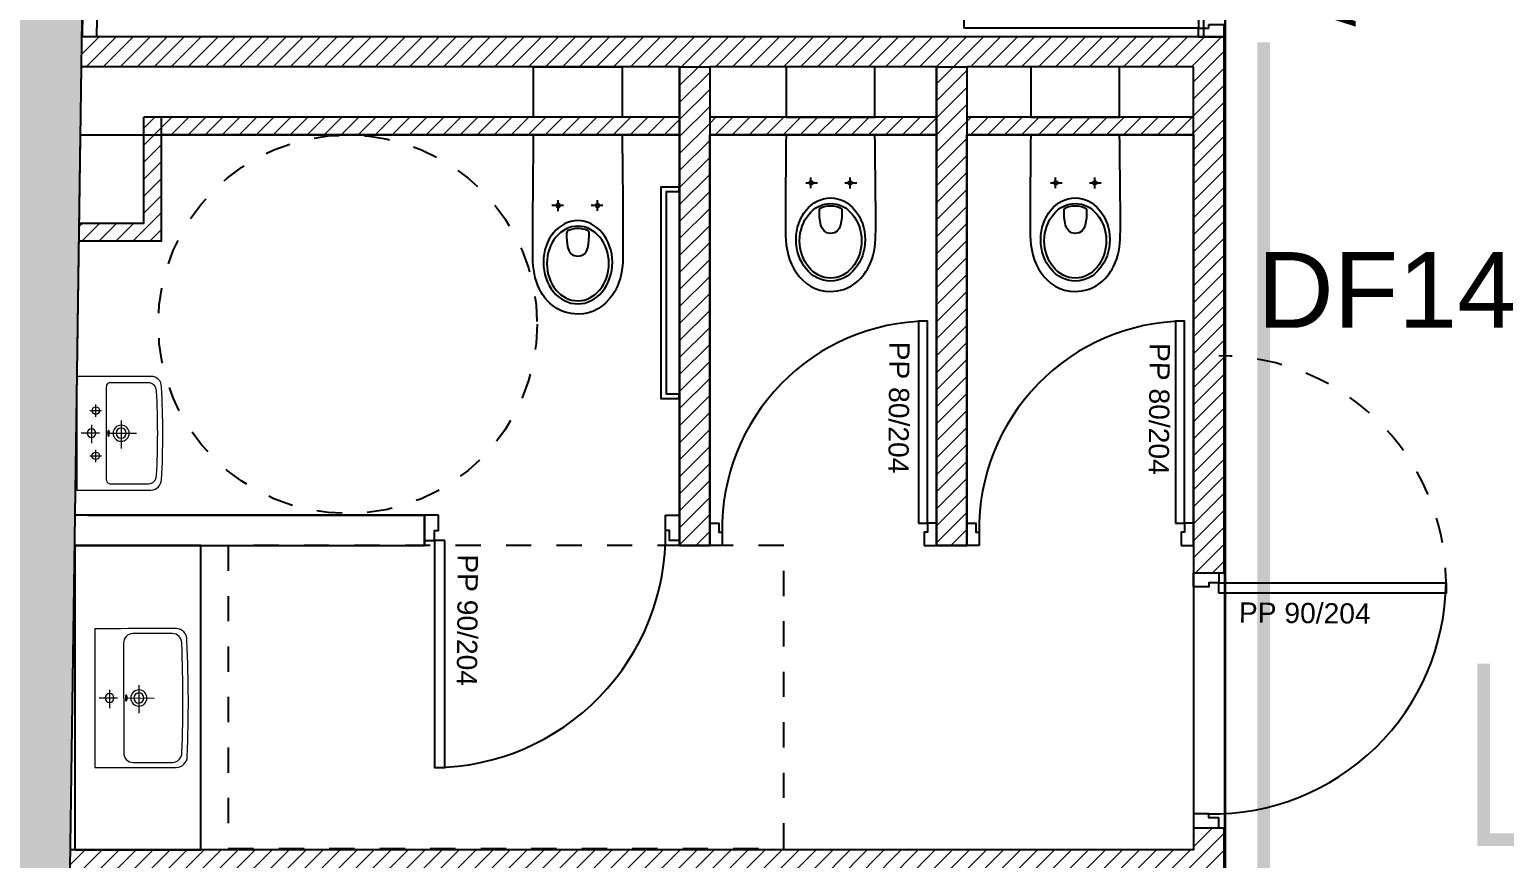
# Model space of a CAD drawing. Extents: x -27 to 25.3, y -8.5 to 57.5.
# Drawn here: x -15.88 to -10.04, y 3.84 to 7.12 of the extents above; entities that cross this region are included whole.
import ezdxf
from ezdxf import colors
from ezdxf.entities.mleader import LeaderData, LeaderLine
from ezdxf.math import Vec2, Vec3

# ---------------------------------------------------------------- set-up
doc = ezdxf.new("R2010")
doc.units = 0
doc.header["$LTSCALE"] = 0.002
for name, pattern in [('CACHE', [0.375, 0.25, -0.125]), ('CACHE2', [4.7625, 3.175, -1.5875]), ('CONTINU', [0]), ('DASHED', [0.75, 0.5, -0.25]), ('HIDDEN2', [0.1875, 0.125, -0.0625])]:
    doc.linetypes.add(name, pattern=pattern)
for name, color, linetype in [('01-STR_MACONNERIE_HACH', 252, 'Continuous'), ('02-CLOISON_HACH MACONNERIE', 6, 'Continuous'), ('A-Etiquettes', 7, 'Continuous'), ('A-legende', 7, 'Continuous')]:
    doc.layers.add(name, color=color, linetype=linetype)
doc.layers.add('A-Détails', color=7, linetype='Continuous', true_color=0x00a500)
doc.layers.add('A-MOQUETTE', color=7, linetype='Continuous', true_color=0xd6e1ff)
doc.layers.add('A-portes', color=7, linetype='Continuous', lineweight=25)
doc.styles.get("Standard").update_dxf_attribs({"font": 'ARIALN.TTF'})
doc.styles.add('Y_TXT_COT', font='arial.ttf', dxfattribs={"height": 0.2})

# ---------------------------------------------------------------- blocks, each defined once
blk = doc.blocks.new('WC hand 2')
at = {"linetype": 'Continuous'}
for points in [[(-101.846, 114.7909), (-101.8151, 114.8335), (-101.7716, 114.8642), (-101.7105, 114.8642)], [(-101.8887, 114.6432), (-101.8884, 114.6909), (-101.8771, 114.7482), (-101.846, 114.7909)], [(-101.5352, 114.2442), (-101.5352, 114.2442), (-101.8869, 114.2442), (-101.8869, 114.2442)]]:
    blk.add_open_spline(points, degree=3, dxfattribs=at)
for points, knots in [([(-101.7105, 114.8642), (-101.7105, 114.8642), (-101.638, 114.8642), (-101.587, 114.8211), (-101.5589, 114.7658)], [0.5714286, 0.5714286, 0.5714286, 0.5714286, 0.5714286, 0.7142857, 0.7142857, 0.7142857, 0.7142857]), ([(-101.7106, 114.8236), (-101.6352, 114.8236), (-101.574, 114.7498), (-101.574, 114.6588), (-101.574, 114.6588), (-101.574, 114.5678), (-101.6352, 114.494), (-101.7106, 114.494), (-101.7106, 114.494), (-101.7861, 114.494), (-101.8472, 114.5678), (-101.8472, 114.6588), (-101.8472, 114.6588), (-101.8472, 114.7498), (-101.7861, 114.8236), (-101.7106, 114.8236)], [0, 0, 0, 0, 0.25, 0.25, 0.25, 0.25, 0.5, 0.5, 0.5, 0.5, 0.75, 0.75, 0.75, 0.75, 1, 1, 1, 1]), ([(-101.7106, 114.8116), (-101.6428, 114.8116), (-101.5879, 114.7454), (-101.5879, 114.6638), (-101.5879, 114.6638), (-101.5879, 114.5822), (-101.6428, 114.516), (-101.7106, 114.516), (-101.7106, 114.516), (-101.7783, 114.516), (-101.8332, 114.5822), (-101.8332, 114.6638), (-101.8332, 114.6638), (-101.8332, 114.7454), (-101.7783, 114.8116), (-101.7106, 114.8116)], [0, 0, 0, 0, 0.25, 0.25, 0.25, 0.25, 0.5, 0.5, 0.5, 0.5, 0.75, 0.75, 0.75, 0.75, 1, 1, 1, 1]), ([(-101.5589, 114.7658), (-101.5589, 114.7658), (-101.5393, 114.727), (-101.5325, 114.6818), (-101.5322, 114.6428)], [0.7142857, 0.7142857, 0.7142857, 0.7142857, 0.7142857, 0.8571429, 0.8571429, 0.8571429, 0.8571429]), ([(-101.8869, 114.2442), (-101.8869, 114.2442), (-101.8892, 114.4305), (-101.8895, 114.5368), (-101.8887, 114.6432)], [0.1428571, 0.1428571, 0.1428571, 0.1428571, 0.1428572, 0.2857143, 0.2857143, 0.2857143, 0.2857143]), ([(-101.6659, 114.5436), (-101.6658, 114.5395), (-101.6685, 114.5347), (-101.6723, 114.5331), (-101.6723, 114.5331), (-101.6843, 114.5281), (-101.6974, 114.525), (-101.7105, 114.525), (-101.7105, 114.525), (-101.7236, 114.525), (-101.7368, 114.528), (-101.7489, 114.5331), (-101.7489, 114.5331), (-101.7527, 114.5347), (-101.7554, 114.5396), (-101.7552, 114.5437), (-101.7552, 114.5437), (-101.7536, 114.5759), (-101.7566, 114.6346), (-101.7106, 114.6345), (-101.7106, 114.6345), (-101.6645, 114.6345), (-101.6665, 114.5782), (-101.6659, 114.5436)], [0, 0, 0, 0, 0.166667, 0.166667, 0.166667, 0.166667, 0.333333, 0.333333, 0.333333, 0.333333, 0.5, 0.5, 0.5, 0.5, 0.666667, 0.666667, 0.666667, 0.666667, 0.833333, 0.833333, 0.833333, 0.833333, 1, 1, 1, 1]), ([(-101.5322, 114.6428), (-101.5322, 114.6428), (-101.5314, 114.5366), (-101.5326, 114.4304), (-101.5352, 114.2442)], [0.8571429, 0.8571429, 0.8571429, 0.8571429, 0.8571429, 1, 1, 1, 1]), ([(-101.7881, 114.4416), (-101.784, 114.4416), (-101.7806, 114.4382), (-101.7806, 114.4341), (-101.7806, 114.4341), (-101.7806, 114.43), (-101.784, 114.4267), (-101.7881, 114.4267), (-101.7881, 114.4267), (-101.7922, 114.4267), (-101.7955, 114.43), (-101.7955, 114.4341), (-101.7955, 114.4341), (-101.7955, 114.4382), (-101.7922, 114.4416), (-101.7881, 114.4416)], [0, 0, 0, 0, 0.25, 0.25, 0.25, 0.25, 0.5, 0.5, 0.5, 0.5, 0.75, 0.75, 0.75, 0.75, 1, 1, 1, 1]), ([(-101.633, 114.4416), (-101.6289, 114.4416), (-101.6256, 114.4382), (-101.6256, 114.4341), (-101.6256, 114.4341), (-101.6256, 114.43), (-101.6289, 114.4267), (-101.633, 114.4267), (-101.633, 114.4267), (-101.6371, 114.4267), (-101.6405, 114.43), (-101.6405, 114.4341), (-101.6405, 114.4341), (-101.6405, 114.4382), (-101.6371, 114.4416), (-101.633, 114.4416)], [0, 0, 0, 0, 0.25, 0.25, 0.25, 0.25, 0.5, 0.5, 0.5, 0.5, 0.75, 0.75, 0.75, 0.75, 1, 1, 1, 1])]:
    blk.add_open_spline(points, degree=3, knots=knots, dxfattribs=at)
at = {"linetype": 'DASHED'}
for points in [[(-101.7884, 114.4557), (-101.7884, 114.4557), (-101.7884, 114.4125), (-101.7884, 114.4125)], [(-101.6332, 114.4561), (-101.6332, 114.4561), (-101.6332, 114.4128), (-101.6332, 114.4128)], [(-101.809, 114.4339), (-101.809, 114.4339), (-101.7627, 114.4339), (-101.7627, 114.4339)], [(-101.6537, 114.4343), (-101.6537, 114.4343), (-101.6074, 114.4343), (-101.6074, 114.4343)]]:
    blk.add_open_spline(points, degree=3, dxfattribs=at)
blk = doc.blocks.new('WC HF')
blk.add_lwpolyline([(-0.1752, 0.035), (-0.1752, 0.235), (0.1752, 0.235), (0.1752, 0.035), (-0.1752, 0.035)])
at = {"rotation": 180.0036056120651}
blk.add_blockref('WC hand 2', (-101.7183, 114.2028), dxfattribs=at)
blk = doc.blocks.new('wc PMR')
for points in [[(-0.4001, 0.2411), (-0.4001, 0.2611), (-0.3501, 0.2611), (-0.3501, 1.0611), (-0.4001, 1.0611), (-0.4001, 1.0811), (-0.3301, 1.0811), (-0.3301, 0.2411), (-0.4001, 0.2411)], [(0.1752, -0.035), (0.1752, -0.235), (-0.1753, -0.235), (-0.1753, -0.035), (0.1752, -0.035)]]:
    blk.add_lwpolyline(points)
for points, knots in [([(-0.0002, 0.7044), (0.0752, 0.7044), (0.1364, 0.6306), (0.1364, 0.5396), (0.1364, 0.5396), (0.1364, 0.4486), (0.0753, 0.3748), (-0.0002, 0.3748), (-0.0002, 0.3748), (-0.0756, 0.3748), (-0.1368, 0.4486), (-0.1368, 0.5396), (-0.1368, 0.5396), (-0.1368, 0.6306), (-0.0756, 0.7044), (-0.0002, 0.7044)], [0, 0, 0, 0, 0.25, 0.25, 0.25, 0.25, 0.5, 0.5, 0.5, 0.5, 0.75, 0.75, 0.75, 0.75, 1, 1, 1, 1]), ([(-0.0001, 0.745), (-0.0001, 0.745), (0.0724, 0.7449), (0.1234, 0.7019), (0.1515, 0.6466)], [0.5714286, 0.5714286, 0.5714286, 0.5714286, 0.5714286, 0.7142857, 0.7142857, 0.7142857, 0.7142857]), ([(-0.0001, 0.6924), (0.0676, 0.6924), (0.1225, 0.6262), (0.1225, 0.5446), (0.1225, 0.5446), (0.1225, 0.463), (0.0676, 0.3968), (-0.0001, 0.3968), (-0.0001, 0.3968), (-0.0678, 0.3968), (-0.1227, 0.463), (-0.1228, 0.5446), (-0.1228, 0.5446), (-0.1228, 0.6262), (-0.0678, 0.6924), (-0.0001, 0.6924)], [0, 0, 0, 0, 0.25, 0.25, 0.25, 0.25, 0.5, 0.5, 0.5, 0.5, 0.75, 0.75, 0.75, 0.75, 1, 1, 1, 1]), ([(0.1515, 0.6466), (0.1515, 0.6466), (0.1711, 0.6078), (0.178, 0.5626), (0.1783, 0.5236)], [0.7142857, 0.7142857, 0.7142857, 0.7142857, 0.7142857, 0.8571429, 0.8571429, 0.8571429, 0.8571429]), ([(-0.1754, 0.035), (-0.1754, 0.035), (-0.1787, 0.3113), (-0.1791, 0.4176), (-0.1783, 0.5239)], [0.1428571, 0.1428571, 0.1428571, 0.1428571, 0.1428572, 0.2857143, 0.2857143, 0.2857143, 0.2857143]), ([(0.0445, 0.4244), (0.0446, 0.4203), (0.0419, 0.4154), (0.0382, 0.4139), (0.0382, 0.4139), (0.0262, 0.4089), (0.013, 0.4058), (0, 0.4058), (0, 0.4058), (-0.0131, 0.4058), (-0.0264, 0.4088), (-0.0385, 0.4139), (-0.0385, 0.4139), (-0.0423, 0.4155), (-0.045, 0.4204), (-0.0447, 0.4245), (-0.0447, 0.4245), (-0.0432, 0.4567), (-0.0461, 0.5154), (-0.0001, 0.5153), (-0.0001, 0.5153), (0.0459, 0.5153), (0.0439, 0.459), (0.0445, 0.4244)], [0, 0, 0, 0, 0.166667, 0.166667, 0.166667, 0.166667, 0.333333, 0.333333, 0.333333, 0.333333, 0.5, 0.5, 0.5, 0.5, 0.666667, 0.666667, 0.666667, 0.666667, 0.833333, 0.833333, 0.833333, 0.833333, 1, 1, 1, 1]), ([(0.1783, 0.5236), (0.1783, 0.5236), (0.179, 0.4174), (0.1779, 0.3112), (0.1752, 0.035)], [0.8571429, 0.8571429, 0.8571429, 0.8571429, 0.8571429, 1, 1, 1, 1]), ([(-0.0776, 0.3223), (-0.0735, 0.3223), (-0.0702, 0.319), (-0.0702, 0.3149), (-0.0702, 0.3149), (-0.0702, 0.3108), (-0.0735, 0.3074), (-0.0776, 0.3074), (-0.0776, 0.3074), (-0.0817, 0.3074), (-0.0851, 0.3108), (-0.0851, 0.3149), (-0.0851, 0.3149), (-0.0851, 0.319), (-0.0817, 0.3223), (-0.0776, 0.3223)], [0, 0, 0, 0, 0.25, 0.25, 0.25, 0.25, 0.5, 0.5, 0.5, 0.5, 0.75, 0.75, 0.75, 0.75, 1, 1, 1, 1]), ([(0.0775, 0.3223), (0.0816, 0.3223), (0.0849, 0.319), (0.0849, 0.3149), (0.0849, 0.3149), (0.0849, 0.3108), (0.0816, 0.3074), (0.0775, 0.3074), (0.0775, 0.3074), (0.0733, 0.3074), (0.07, 0.3108), (0.07, 0.3149), (0.07, 0.3149), (0.07, 0.319), (0.0733, 0.3223), (0.0775, 0.3223)], [0, 0, 0, 0, 0.25, 0.25, 0.25, 0.25, 0.5, 0.5, 0.5, 0.5, 0.75, 0.75, 0.75, 0.75, 1, 1, 1, 1])]:
    blk.add_open_spline(points, degree=3, knots=knots)
for points in [[(-0.1356, 0.6717), (-0.1047, 0.7143), (-0.0611, 0.745), (-0.0001, 0.745)], [(-0.1783, 0.5239), (-0.1779, 0.5716), (-0.1666, 0.629), (-0.1356, 0.6717)], [(-0.0985, 0.3147), (-0.0985, 0.3147), (-0.0522, 0.3147), (-0.0522, 0.3147)], [(-0.078, 0.3365), (-0.078, 0.3365), (-0.078, 0.2933), (-0.078, 0.2933)], [(0.0568, 0.3151), (0.0568, 0.3151), (0.1031, 0.3151), (0.1031, 0.3151)], [(0.0773, 0.3369), (0.0773, 0.3369), (0.0773, 0.2936), (0.0773, 0.2936)], [(0.1752, 0.035), (0.1752, 0.035), (-0.1754, 0.035), (-0.1754, 0.035)]]:
    blk.add_open_spline(points, degree=3)
blk = doc.blocks.new('Xref-R4-2018-11')
at = {"layer": '01-STR_MACONNERIE_HACH'}
h = blk.add_hatch(color=256, dxfattribs=at)
h.dxf.hatch_style = 1
h.paths.add_polyline_path([(-9.9114, 6.9761), (-10.8895, 6.9824), (-10.8916, 6.6467), (-10.9416, 6.647), (-10.942, 6.587), (-10.8892, 6.5867), (-10.8829, 6.3692), (-9.9275, 6.3631), (-9.9171, 6.5805), (-9.8639, 6.5801), (-9.8636, 6.6401), (-9.9136, 6.6404)])
h.paths.add_polyline_path([(-6.9693, 6.9573), (-8.5936, 6.9677), (-8.5958, 6.632), (-8.6458, 6.6323), (-8.6462, 6.5723), (-8.5933, 6.572), (-8.587, 6.3545), (-6.9854, 6.3442), (-6.975, 6.5616), (-6.9218, 6.5613), (-6.9214, 6.6213), (-6.9714, 6.6216)])
h.paths.add_polyline_path([(-3.9502, 6.6023), (-4.0002, 6.6026), (-3.9981, 6.9383), (-5.6515, 6.9489), (-5.6537, 6.6132), (-5.7037, 6.6135), (-5.704, 6.5535), (-5.6512, 6.5532), (-5.6449, 6.3357), (-4.0142, 6.3252), (-4.0038, 6.5426), (-3.9506, 6.5423)])
h.paths.add_polyline_path([(-1.6908, 6.9235), (-2.6803, 6.9299), (-2.6825, 6.5942), (-2.7325, 6.5945), (-2.7328, 6.5345), (-2.68, 6.5342), (-2.6737, 6.3167), (-1.7069, 6.3105), (-1.6965, 6.5279), (-1.6433, 6.5275), (-1.6429, 6.5875), (-1.6929, 6.5879)])
h.paths.add_polyline_path([(1.2378, 6.563), (1.2878, 6.5627), (1.2882, 6.6227), (1.2382, 6.623), (1.24, 6.9048), (-0.373, 6.9151), (-0.3752, 6.5794), (-0.4252, 6.5798), (-0.4256, 6.5198), (-0.3727, 6.5194), (-0.3664, 6.3019), (1.2353, 6.2917)])
h.paths.add_polyline_path([(6.4882, 4.6295), (6.3522, 4.805), (6.4271, 4.863), (6.3903, 4.9105), (6.3508, 4.8798), (6.2117, 5.0594), (5.3291, 4.3754), (5.2181, 4.3882), (5.0613, 3.8049), (5.013, 3.8178), (4.9819, 3.702), (5.2116, 3.6402)])
h.paths.add_polyline_path([(9.1783, 7.5308), (8.6276, 7.1267), (8.7221, 7.0047), (7.6175, 6.1487), (7.7566, 5.9692), (7.7171, 5.9386), (7.7539, 5.8912), (7.7997, 5.9267), (7.9357, 5.7512), (8.9087, 6.5052), (16.9272, -4.1987), (16.2127, -4.7353), (16.3623, -4.9345), (16.3068, -4.9762), (16.3428, -5.0242), (16.3828, -4.9941), (16.5181, -5.1738), (16.7837, -4.9743), (17.9272, -4.119)])
h.paths.add_polyline_path([(15.5697, -5.886), (15.4344, -5.7064), (15.4744, -5.6764), (15.4383, -5.6284), (15.3828, -5.6701), (15.2332, -5.4709), (14.099, -6.3227), (14.2486, -6.5219), (14.1931, -6.5636), (14.2291, -6.6116), (14.2691, -6.5815), (14.4044, -6.7612)])
h.paths.add_polyline_path([(13.3207, -7.2938), (13.3606, -7.2638), (13.3246, -7.2158), (13.2691, -7.2575), (13.1195, -7.0583), (12.0408, -7.8684), (12.1904, -8.0676), (12.1348, -8.1093), (12.1708, -8.1573), (12.2236, -8.1177), (12.3589, -8.2973), (13.456, -7.4734)])
h.paths.add_polyline_path([(11.3849, -9.0288), (11.2496, -8.8491), (11.3024, -8.8095), (11.2664, -8.7615), (11.2108, -8.8033), (11.0612, -8.6041), (10.0697, -9.3487), (10.2192, -9.5479), (10.1637, -9.5896), (10.1997, -9.6376), (10.2397, -9.6076), (10.375, -9.7872)])
h.paths.add_polyline_path([(9.4266, -10.4994), (9.2913, -10.3198), (9.3313, -10.2898), (9.2952, -10.2418), (9.2397, -10.2835), (9.0901, -10.0844), (8.1224, -10.8111), (8.272, -11.0103), (8.2165, -11.052), (8.2525, -11.1), (8.2925, -11.0699), (8.4278, -11.2496)])
h.paths.add_polyline_path([(7.4794, -11.9618), (7.3441, -11.7822), (7.384, -11.7522), (7.348, -11.7042), (7.2924, -11.7459), (7.1429, -11.5467), (6.2757, -12.198), (6.4253, -12.3971), (6.3697, -12.4389), (6.4058, -12.4869), (6.431, -12.4679), (6.5663, -12.6475)])
h.paths.add_polyline_path([(5.6473, -13.3377), (5.512, -13.158), (5.5373, -13.1391), (5.5013, -13.0911), (5.4457, -13.1328), (5.2961, -12.9336), (5.1388, -13.0518), (4.5002, -13.0436), (4.4822, -13.2953), (4.4399, -13.2947), (4.4392, -13.3547), (4.4892, -13.3554), (4.486, -13.6022), (5.2816, -13.6123)])
h.paths.add_polyline_path([(3.3185, -13.3404), (3.3685, -13.3411), (3.3693, -13.2811), (3.327, -13.2805), (3.3154, -13.0285), (2.431, -13.0172), (2.413, -13.2689), (2.3538, -13.2681), (2.3531, -13.3281), (2.4031, -13.3287), (2.3999, -13.5755), (3.3154, -13.5872)])
h.paths.add_polyline_path([(1.2462, -13.0021), (-0.6604, -12.9778), (-0.6628, -13.1677), (-0.7338, -13.1668), (-0.7346, -13.2268), (-0.6846, -13.2274), (-0.6885, -13.5361), (1.263, -13.561), (1.2661, -13.3142), (1.3161, -13.3149), (1.3169, -13.2549), (1.2577, -13.2541)])
h.paths.add_polyline_path([(-2.0196, -12.9604), (-2.9864, -12.9481), (-2.9888, -13.138), (-3.0598, -13.1371), (-3.0606, -13.1971), (-3.0106, -13.1977), (-3.0145, -13.5065), (-2.0055, -13.5193), (-2.0016, -13.2106), (-1.9516, -13.2112), (-1.9508, -13.1513), (-2.022, -13.1503)])
h.paths.add_polyline_path([(-4.2768, -13.1216), (-4.3479, -13.1207), (-4.3455, -12.9308), (-5.9629, -12.9101), (-5.9649, -13.0652), (-6.0355, -13.0643), (-6.0363, -13.1237), (-5.987, -13.1243), (-5.9914, -13.4685), (-4.3315, -13.4897), (-4.3275, -13.1809), (-4.2776, -13.1816)])
h.paths.add_polyline_path([(-7.304, -13.1089), (-7.254, -13.1095), (-7.2532, -13.0495), (-7.324, -13.0479), (-7.3221, -12.8928), (-8.9403, -12.8721), (-8.9422, -13.0242), (-9.0125, -13.0233), (-9.0133, -13.0833), (-8.9633, -13.0839), (-8.9677, -13.4305), (-7.3084, -13.4517)])
h.paths.add_polyline_path([(-10.2802, -13.0671), (-10.2302, -13.0678), (-10.2295, -13.0078), (-10.3014, -13.0069), (-10.2994, -12.8548), (-11.2457, -12.8427), (-11.248, -13.0247), (-11.3191, -13.0238), (-11.3198, -13.0838), (-11.2698, -13.0845), (-11.2739, -13.4011), (-10.2847, -13.4137)])
h.paths.add_polyline_path([(4.0393, 4.878), (3.4682, 4.4755), (3.7869, 4.0232), (4.1422, 3.9277), (4.172, 4.0385), (4.1251, 4.0566), (4.2613, 4.563)])
edge = h.paths.add_edge_path()
edge.add_line((2.5983, 5.7098), (3.1695, 6.1123))
edge.add_line((3.1695, 6.1123), (3.0138, 6.3333))
edge.add_arc((1.8239, 5.3888), 1.5192, 38.44181, 84.17293)
edge.add_line((1.9782, 6.9001), (1.9433, 6.9003))
edge.add_line((1.9433, 6.9003), (1.9415, 6.6185))
edge.add_line((1.9415, 6.6185), (1.8915, 6.6188))
edge.add_line((1.8915, 6.6188), (1.8911, 6.5588))
edge.add_line((1.8911, 6.5588), (1.9411, 6.5585))
edge.add_line((1.9411, 6.5585), (1.9386, 6.2872))
edge.add_line((1.9386, 6.2872), (2.1926, 6.2855))
edge.add_line((2.1926, 6.2855), (2.5983, 5.7098))
h.paths.add_polyline_path([(-13.0169, -4.4062), (-13.5351, -4.4062), (-13.5351, -3.4062), (-13.0026, -3.4062), (-12.8623, 6.3818), (-12.2234, 6.3777), (-12.213, 6.5952), (-12.1598, 6.5948), (-12.1594, 6.6548), (-12.2094, 6.6551), (-12.2073, 6.9908), (-12.9153, 6.9953), (-12.913, 7.3501), (-13.403, 7.3532), (-13.4075, 7.1112), (-13.7899, -13.369), (-12.5908, -13.3843), (-12.5868, -13.0677), (-12.5368, -13.0683), (-12.536, -13.0083), (-12.6072, -13.0074), (-12.6049, -12.8254), (-13.1375, -12.8186)])
h.paths.add_polyline_path([(-13.5351, -4.4062), (-13.5351, -3.4062)], flags=16)
at = {"layer": '02-CLOISON_HACH MACONNERIE', "lineweight": 13, "transparency": 33554687}
h = blk.add_hatch(dxfattribs=at)
h.set_pattern_fill('ANSI31', color=256, scale=0.015)
h.paths.add_polyline_path([(-11.2256, 0.2228), (-12.9506, 0.2228), (-12.9523, 0.1028), (-11.2272, 0.1028)])
h.paths.add_polyline_path([(-8.4282, 0.2228), (-8.5486, 0.2228), (-11.2256, 0.2228), (-11.2272, 0.1028), (-11.162, 0.1028), (-11.162, 0.1028), (-10.8115, 0.1028), (-10.5842, 0.1028), (-10.4642, 0.1028), (-9.5664, 0.1028), (-9.4464, 0.1028), (-9.1926, 0.1028), (-9.1926, 0.1028), (-8.8421, 0.1028), (-8.5486, 0.1028), (-8.5484, -1.794), (-8.5484, -1.9021), (-8.4282, -1.9021)])
h = blk.add_hatch(dxfattribs=at)
h.set_pattern_fill('ANSI31', color=256, scale=0.015)
h.paths.add_polyline_path([(-10.4642, 0.1028), (-10.5842, 0.1028), (-10.5842, -1.794), (-10.4642, -1.794)])
h = blk.add_hatch(dxfattribs=at)
h.set_pattern_fill('ANSI31', color=256, scale=0.015)
h.paths.add_polyline_path([(-9.4464, 0.1028), (-9.5664, 0.1028), (-9.5664, -1.794), (-9.4464, -1.794)])
h = blk.add_hatch(dxfattribs=at)
h.set_pattern_fill('ANSI31', color=256, scale=0.015)
h.paths.add_polyline_path([(-12.6361, -0.1672), (-12.7061, -0.1672), (-12.7061, -0.5172), (-12.9611, -0.5172), (-12.9622, -0.5872), (-12.6361, -0.5872)])
h.paths.add_polyline_path([(-12.6361, -0.0972), (-12.7061, -0.0972), (-12.7061, -0.1672), (-12.6361, -0.1672)])
h = blk.add_hatch(dxfattribs=at)
h.set_pattern_fill('ANSI31', color=256, scale=0.015)
h.paths.add_polyline_path([(-10.5842, -0.0972), (-10.8115, -0.0972), (-10.8115, -0.0972), (-11.162, -0.0972), (-12.6361, -0.0972), (-12.6361, -0.1672), (-10.5842, -0.1672)])
h = blk.add_hatch(dxfattribs=at)
h.set_pattern_fill('ANSI31', color=256, scale=0.015)
h.paths.add_polyline_path([(-8.5486, -0.0972), (-9.4464, -0.0972), (-9.4464, -0.1672), (-8.5486, -0.1671)])
h.paths.add_polyline_path([(-9.5664, -0.0972), (-10.4642, -0.0972), (-10.4642, -0.1672), (-9.5664, -0.1672)])
h = blk.add_hatch(dxfattribs=at)
h.set_pattern_fill('ANSI31', color=256, scale=0.015)
h.paths.add_polyline_path([(-8.4282, -2.9121), (-8.5484, -2.9121), (-8.5484, -3.0001), (-11.2668, -3.0001), (-11.2683, -3.1201), (-8.5484, -3.1201), (-8.5484, -3.2472), (-8.4282, -3.2472)])
h.paths.add_polyline_path([(-11.2668, -3.0001), (-12.4795, -3.0001), (-12.9795, -3.0001), (-12.9968, -3.0001), (-12.9985, -3.1201), (-12.4985, -3.1201), (-11.2683, -3.1201)])
blk.add_line((-13.1375, -12.8186), (-12.8623, 6.3818))
at = {"linetype": 'Continuous'}
for p, q in [((-12.9506, 0.2228), (-8.4281, 0.2228)), ((-8.5486, 0.2228), (-8.4286, 0.2228)), ((-8.5082, 0.2228), (-8.4281, 0.2228)), ((-8.4281, 0.2228), (-8.4281, -1.794)), ((-8.4281, 0.2228), (-8.4281, -1.1359)), ((-8.4281, 0.2228), (-8.4281, 0.1028)), ((-10.5842, 0.1028), (-12.9523, 0.1028)), ((-9.5664, 0.1028), (-10.4642, 0.1028)), ((-8.5486, 0.1028), (-9.4464, 0.1028)), ((-8.5484, -1.794), (-8.5486, 0.1028)), ((-10.5842, -0.0972), (-12.7061, -0.0972)), ((-9.5664, -0.0972), (-10.4642, -0.0972)), ((-8.5486, -0.0972), (-9.4464, -0.0972)), ((-10.5842, -0.1672), (-12.6361, -0.1672)), ((-9.5664, -0.1672), (-10.4642, -0.1672)), ((-8.5477, -0.1672), (-9.4464, -0.1672))]:
    blk.add_line(p, q, dxfattribs=at)
for points in [[(-10.5842, 0.1028), (-10.5842, -1.794)], [(-10.4642, 0.1028), (-10.4642, -1.794)], [(-9.5664, 0.1028), (-9.5664, -1.794)], [(-9.4464, 0.1028), (-9.4464, -1.794)], [(-12.9622, -0.5872), (-12.9622, -0.5872), (-12.6361, -0.5872), (-12.6361, -0.0972)], [(-12.9611, -0.5172), (-12.7061, -0.5172), (-12.7061, -0.0972)], [(-12.9293, -1.674), (-11.5942, -1.674)], [(-11.5942, -1.674), (-11.5942, -1.794)], [(-12.9795, -1.794), (-11.5942, -1.794)], [(-12.4795, -1.794), (-12.9795, -1.794), (-12.9795, -3.0001), (-12.4795, -3.0001), (-12.4795, -1.794)], [(-10.5842, -1.794), (-10.4642, -1.794)], [(-9.5664, -1.794), (-9.4464, -1.794)], [(-8.5484, -1.794), (-8.5484, -1.9021)], [(-8.4281, -1.794), (-8.4281, -1.9021)], [(-8.5484, -1.9021), (-8.4281, -1.9021)], [(-8.5484, -2.9121), (-8.5484, -3.0001)], [(-8.5484, -2.9121), (-8.4281, -2.9121)], [(-8.4282, -2.9121), (-8.4282, -3.2472)], [(-8.5484, -3.0001), (-12.9968, -3.0001)]]:
    blk.add_lwpolyline(points, dxfattribs=at)
for points in [[(-10.5842, 0.1028), (-10.4642, 0.1028), (-10.4642, -1.794), (-10.5842, -1.794)], [(-9.5664, 0.1028), (-9.4464, 0.1028), (-9.4464, -1.794), (-9.5664, -1.794)], [(-12.9561, -0.1672), (-10.5842, -0.1672), (-10.5842, -1.794), (-10.4642, -1.794), (-10.4642, -0.1672), (-9.5664, -0.1672), (-9.5664, -1.794), (-9.4464, -1.794), (-9.4464, -0.1672), (-8.5486, -0.1671), (-8.5486, -3.0001), (-12.4795, -3.0001), (-12.4795, -1.794), (-11.5942, -1.794), (-11.5942, -1.674), (-12.9778, -1.6742), (-12.9778, -1.6742), (-12.9561, -0.1672)]]:
    blk.add_lwpolyline(points, close=True, dxfattribs=at)
at = {"linetype": 'CONTINU'}
for points in [[(-9.6375, -1.7051), (-9.602, -1.7051), (-9.602, -0.9051), (-9.6375, -0.9051)], [(-8.6198, -1.7051), (-8.5842, -1.7051), (-8.5842, -0.9051), (-8.6198, -0.9051)], [(-11.5392, -1.674), (-11.5942, -1.674), (-11.5942, -1.774), (-11.5542, -1.774), (-11.5542, -1.734), (-11.5392, -1.734), (-11.5392, -1.674)], [(-10.6392, -1.674), (-10.5842, -1.674), (-10.5842, -1.774), (-10.6242, -1.774), (-10.6242, -1.734), (-10.6392, -1.734), (-10.6392, -1.674)], [(-10.4153, -1.794), (-10.4642, -1.794), (-10.4642, -1.7051), (-10.4286, -1.7051), (-10.4286, -1.7407), (-10.4153, -1.7407), (-10.4153, -1.794)], [(-9.6153, -1.794), (-9.5664, -1.794), (-9.5664, -1.7051), (-9.602, -1.7051), (-9.602, -1.7407), (-9.6153, -1.7407), (-9.6153, -1.794)], [(-9.3975, -1.794), (-9.4464, -1.794), (-9.4464, -1.7051), (-9.4109, -1.7051), (-9.4109, -1.7407), (-9.3975, -1.7407), (-9.3975, -1.794)], [(-8.5975, -1.794), (-8.5486, -1.794), (-8.5486, -1.7051), (-8.5842, -1.7051), (-8.5842, -1.7407), (-8.5975, -1.7407), (-8.5975, -1.794)], [(-11.5142, -1.774), (-11.5542, -1.774), (-11.5542, -2.674), (-11.5142, -2.674)], [(-8.5484, -1.9571), (-8.5484, -1.9021), (-8.4484, -1.9021), (-8.4484, -1.9421), (-8.4884, -1.9421), (-8.4884, -1.9571), (-8.5484, -1.9571)], [(-8.4484, -1.9821), (-8.4484, -1.9421), (-7.5484, -1.9421), (-7.5484, -1.9821)], [(-8.5484, -2.8571), (-8.5484, -2.9121), (-8.4484, -2.9121), (-8.4484, -2.8721), (-8.4884, -2.8721), (-8.4884, -2.8571), (-8.5484, -2.8571)]]:
    blk.add_lwpolyline(points, close=True, dxfattribs=at)
at = {"color": 6, "linetype": 'HIDDEN2'}
blk.add_lwpolyline([(-12.3714, -2.994), (-10.1714, -2.994), (-10.1714, -1.794), (-12.3714, -1.794), (-12.3714, -2.994)], dxfattribs=at)
blk.add_circle((-11.8984, -0.9175), 0.75, dxfattribs=at)
at = {"linetype": 'CONTINU'}
for centre, radius, start, end in [((-9.5924, -1.728), 0.823, 90.66487, 180.8794), ((-8.5746, -1.728), 0.823, 90.66487, 180.8794), ((-11.5649, -1.7482), 0.9259, 270.66487, 0.8794), ((-8.4742, -1.9314), 0.9259, 269.1206, 359.33513)]:
    blk.add_arc(centre, radius, start, end, dxfattribs=at)
at = {"linetype": 'HIDDEN2', "ltscale": 1.2}
blk.add_arc((-8.4484, -1.9421), 0.9, 357.45268, 90, dxfattribs=at)
at = {"lineweight": 18}
for centre, major_axis in [((-12.8959, -1.2592), (-0.015, 0)), ((-12.8961, -1.4387), (0, -0.015))]:
    blk.add_ellipse(centre, major_axis=major_axis, ratio=1, dxfattribs=at)
for points, knots in [([(-12.9709, -1.5742), (-12.9709, -1.5742), (-12.9709, -1.124), (-12.9709, -1.124), (-12.9709, -1.124), (-12.9709, -1.124), (-12.6778, -1.124), (-12.6778, -1.124), (-12.6778, -1.124), (-12.6547, -1.124), (-12.6358, -1.1419), (-12.6358, -1.1655), (-12.6358, -1.1655), (-12.6293, -1.2879), (-12.6291, -1.4102), (-12.6353, -1.5326), (-12.6353, -1.5326), (-12.6365, -1.5557), (-12.6544, -1.5742), (-12.6779, -1.5742), (-12.6779, -1.5742), (-12.6779, -1.5742), (-12.9709, -1.5742), (-12.9709, -1.5742)], [0, 0, 0, 0, 0.142857, 0.142857, 0.142857, 0.142867, 0.285714, 0.285714, 0.285714, 0.285724, 0.428571, 0.428571, 0.428571, 0.428581, 0.571429, 0.571429, 0.571429, 0.571439, 0.714286, 0.714286, 0.714286, 0.714296, 1, 1, 1, 1]), ([(-12.855, -1.5315), (-12.855, -1.5315), (-12.855, -1.1713), (-12.855, -1.1713), (-12.855, -1.1713), (-12.855, -1.1508), (-12.8479, -1.1493), (-12.8327, -1.1493), (-12.8327, -1.1493), (-12.8327, -1.1493), (-12.6872, -1.1493), (-12.6872, -1.1493), (-12.6872, -1.1493), (-12.6697, -1.1493), (-12.6564, -1.1644), (-12.6554, -1.1826), (-12.6554, -1.1826), (-12.6494, -1.2938), (-12.6495, -1.4051), (-12.6554, -1.5163), (-12.6554, -1.5163), (-12.6564, -1.5345), (-12.6697, -1.5493), (-12.6872, -1.5493), (-12.6872, -1.5493), (-12.6872, -1.5493), (-12.8342, -1.5493), (-12.8342, -1.5493), (-12.8342, -1.5493), (-12.8406, -1.5493), (-12.855, -1.5498), (-12.855, -1.5315)], [0, 0, 0, 0, 0.111111, 0.111111, 0.111111, 0.111121, 0.222222, 0.222222, 0.222222, 0.222232, 0.333333, 0.333333, 0.333333, 0.333343, 0.444444, 0.444444, 0.444444, 0.444454, 0.555556, 0.555556, 0.555556, 0.555566, 0.666667, 0.666667, 0.666667, 0.666677, 0.777778, 0.777778, 0.777778, 0.777788, 1, 1, 1, 1]), ([(-12.9255, -1.3365), (-12.9187, -1.3297), (-12.9076, -1.3297), (-12.9008, -1.3365), (-12.9008, -1.3365), (-12.8939, -1.3434), (-12.8939, -1.3545), (-12.9008, -1.3613), (-12.9008, -1.3613), (-12.9076, -1.3681), (-12.9187, -1.3681), (-12.9255, -1.3613), (-12.9255, -1.3613), (-12.9323, -1.3545), (-12.9323, -1.3434), (-12.9255, -1.3365)], [0, 0, 0, 0, 0.2, 0.2, 0.2, 0.20001, 0.4, 0.4, 0.4, 0.40001, 0.6, 0.6, 0.6, 0.60001, 1, 1, 1, 1]), ([(-12.8491, -1.3489), (-12.849, -1.3424), (-12.8474, -1.3372), (-12.8455, -1.3374), (-12.8455, -1.3374), (-12.8436, -1.3376), (-12.8421, -1.343), (-12.8422, -1.3495), (-12.8422, -1.3495), (-12.8422, -1.3561), (-12.8438, -1.3612), (-12.8457, -1.3611), (-12.8457, -1.3611), (-12.8477, -1.3609), (-12.8492, -1.3555), (-12.8491, -1.3489)], [0, 0, 0, 0, 0.2, 0.2, 0.2, 0.20001, 0.4, 0.4, 0.4, 0.40001, 0.6, 0.6, 0.6, 0.60001, 1, 1, 1, 1]), ([(-12.8275, -1.3492), (-12.8275, -1.3315), (-12.8132, -1.3172), (-12.7956, -1.3172), (-12.7956, -1.3172), (-12.7779, -1.3172), (-12.7636, -1.3315), (-12.7636, -1.3492), (-12.7636, -1.3492), (-12.7636, -1.3668), (-12.7779, -1.3811), (-12.7956, -1.3811), (-12.7956, -1.3811), (-12.8132, -1.3811), (-12.8275, -1.3668), (-12.8275, -1.3492)], [0, 0, 0, 0, 0.2, 0.2, 0.2, 0.20001, 0.4, 0.4, 0.4, 0.40001, 0.6, 0.6, 0.6, 0.60001, 1, 1, 1, 1]), ([(-12.8156, -1.3492), (-12.8156, -1.3381), (-12.8067, -1.3291), (-12.7956, -1.3291), (-12.7956, -1.3291), (-12.7845, -1.3291), (-12.7755, -1.3381), (-12.7755, -1.3492), (-12.7755, -1.3492), (-12.7755, -1.3603), (-12.7845, -1.3692), (-12.7956, -1.3692), (-12.7956, -1.3692), (-12.8067, -1.3692), (-12.8156, -1.3603), (-12.8156, -1.3492)], [0, 0, 0, 0, 0.2, 0.2, 0.2, 0.20001, 0.4, 0.4, 0.4, 0.40001, 0.6, 0.6, 0.6, 0.60001, 1, 1, 1, 1]), ([(-12.8995, -2.6735), (-12.8995, -2.6735), (-12.8995, -2.1237), (-12.8995, -2.1237), (-12.8995, -2.1237), (-12.8995, -2.1237), (-12.577, -2.1228), (-12.577, -2.1228), (-12.577, -2.1228), (-12.5539, -2.1228), (-12.5349, -2.1419), (-12.5349, -2.1703), (-12.5349, -2.1703), (-12.528, -2.3402), (-12.5278, -2.4607), (-12.5336, -2.6307), (-12.5336, -2.6307), (-12.5344, -2.6538), (-12.5537, -2.6726), (-12.5771, -2.6727), (-12.5771, -2.6727), (-12.5771, -2.6727), (-12.8995, -2.6735), (-12.8995, -2.6735)], [0, 0, 0, 0, 0.142857, 0.142857, 0.142857, 0.142867, 0.285714, 0.285714, 0.285714, 0.285724, 0.428571, 0.428571, 0.428571, 0.428581, 0.571429, 0.571429, 0.571429, 0.571439, 0.714286, 0.714286, 0.714286, 0.714296, 1, 1, 1, 1]), ([(-12.7854, -2.6155), (-12.7854, -2.6155), (-12.7862, -2.1812), (-12.7862, -2.1812), (-12.7862, -2.1812), (-12.7862, -2.1603), (-12.7697, -2.1431), (-12.7495, -2.143), (-12.7495, -2.143), (-12.7495, -2.143), (-12.5924, -2.1426), (-12.5924, -2.1426), (-12.5924, -2.1426), (-12.5722, -2.1426), (-12.5556, -2.1597), (-12.5555, -2.1806), (-12.5555, -2.1806), (-12.5496, -2.3419), (-12.5494, -2.4537), (-12.5548, -2.6149), (-12.5548, -2.6149), (-12.5555, -2.6359), (-12.5712, -2.6531), (-12.5914, -2.6531), (-12.5914, -2.6531), (-12.5914, -2.6531), (-12.7486, -2.6535), (-12.7486, -2.6535), (-12.7486, -2.6535), (-12.7688, -2.6536), (-12.7854, -2.6365), (-12.7854, -2.6155)], [0, 0, 0, 0, 0.111111, 0.111111, 0.111111, 0.111121, 0.222222, 0.222222, 0.222222, 0.222232, 0.333333, 0.333333, 0.333333, 0.333343, 0.444444, 0.444444, 0.444444, 0.444454, 0.555556, 0.555556, 0.555556, 0.555566, 0.666667, 0.666667, 0.666667, 0.666677, 0.777778, 0.777778, 0.777778, 0.777788, 1, 1, 1, 1]), ([(-12.854, -2.3856), (-12.8471, -2.3787), (-12.8361, -2.3787), (-12.8292, -2.3855), (-12.8292, -2.3855), (-12.8224, -2.3924), (-12.8223, -2.4034), (-12.8291, -2.4103), (-12.8291, -2.4103), (-12.836, -2.4171), (-12.847, -2.4172), (-12.8539, -2.4103), (-12.8539, -2.4103), (-12.8607, -2.4035), (-12.8608, -2.3925), (-12.854, -2.3856)], [0, 0, 0, 0, 0.2, 0.2, 0.2, 0.20001, 0.4, 0.4, 0.4, 0.40001, 0.6, 0.6, 0.6, 0.60001, 1, 1, 1, 1]), ([(-12.779, -2.3979), (-12.7789, -2.3914), (-12.7773, -2.3862), (-12.7754, -2.3864), (-12.7754, -2.3864), (-12.7735, -2.3865), (-12.772, -2.392), (-12.772, -2.3985), (-12.772, -2.3985), (-12.7721, -2.405), (-12.7737, -2.4102), (-12.7756, -2.41), (-12.7756, -2.41), (-12.7775, -2.4099), (-12.779, -2.4045), (-12.779, -2.3979)], [0, 0, 0, 0, 0.2, 0.2, 0.2, 0.20001, 0.4, 0.4, 0.4, 0.40001, 0.6, 0.6, 0.6, 0.60001, 1, 1, 1, 1]), ([(-12.7574, -2.3981), (-12.7574, -2.3805), (-12.7432, -2.3661), (-12.7255, -2.3661), (-12.7255, -2.3661), (-12.7079, -2.366), (-12.6936, -2.3803), (-12.6935, -2.3979), (-12.6935, -2.3979), (-12.6935, -2.4156), (-12.7077, -2.4299), (-12.7254, -2.43), (-12.7254, -2.43), (-12.743, -2.43), (-12.7573, -2.4157), (-12.7574, -2.3981)], [0, 0, 0, 0, 0.2, 0.2, 0.2, 0.20001, 0.4, 0.4, 0.4, 0.40001, 0.6, 0.6, 0.6, 0.60001, 1, 1, 1, 1]), ([(-12.7455, -2.3981), (-12.7455, -2.387), (-12.7366, -2.378), (-12.7255, -2.378), (-12.7255, -2.378), (-12.7144, -2.3779), (-12.7054, -2.3869), (-12.7054, -2.398), (-12.7054, -2.398), (-12.7053, -2.409), (-12.7143, -2.4181), (-12.7254, -2.4181), (-12.7254, -2.4181), (-12.7365, -2.4181), (-12.7455, -2.4092), (-12.7455, -2.3981)], [0, 0, 0, 0, 0.2, 0.2, 0.2, 0.20001, 0.4, 0.4, 0.4, 0.40001, 0.6, 0.6, 0.6, 0.60001, 1, 1, 1, 1])]:
    blk.add_open_spline(points, degree=3, knots=knots, dxfattribs=at)
for points in [[(-12.919, -1.2592), (-12.919, -1.2592), (-12.8729, -1.2592), (-12.8729, -1.2592)], [(-12.8956, -1.2837), (-12.8956, -1.2837), (-12.8956, -1.2353), (-12.8956, -1.2353)], [(-12.9134, -1.3165), (-12.9134, -1.3165), (-12.9137, -1.3888), (-12.9137, -1.3888)], [(-12.7955, -1.2989), (-12.7955, -1.2989), (-12.7955, -1.409), (-12.7955, -1.409)], [(-12.8816, -1.3492), (-12.8816, -1.3492), (-12.9538, -1.349), (-12.9538, -1.349)], [(-12.8452, -1.3492), (-12.8452, -1.3492), (-12.7352, -1.3491), (-12.7352, -1.3491)], [(-12.9193, -1.439), (-12.9193, -1.439), (-12.8728, -1.439), (-12.8728, -1.439)], [(-12.8957, -1.4637), (-12.8957, -1.4637), (-12.8957, -1.4149), (-12.8957, -1.4149)], [(-12.8419, -2.3655), (-12.8419, -2.3655), (-12.842, -2.4378), (-12.842, -2.4378)], [(-12.7255, -2.3477), (-12.7255, -2.3477), (-12.7252, -2.4578), (-12.7252, -2.4578)], [(-12.81, -2.3981), (-12.81, -2.3981), (-12.8822, -2.3981), (-12.8822, -2.3981)], [(-12.775, -2.3982), (-12.775, -2.3982), (-12.6651, -2.3978), (-12.6651, -2.3978)]]:
    blk.add_open_spline(points, degree=3, dxfattribs=at)
at = {"lineweight": 18, "rotation": 179.9970872319367}
blk.add_blockref('wc PMR', (-10.9869, -0.1322), dxfattribs=at)
at = {"lineweight": 18, "xscale": -1, "rotation": 3.044963481357854e-07}
for p in [(-9.9863, -0.1322), (-9.0173, -0.1322)]:
    blk.add_blockref('WC HF', p, dxfattribs=at)
at = {"char_height": 0.08, "width": 1.472401, "attachment_point": 1}
for s, insert, rotation in [('{\\fArial|b0|i0|c0|p34;PP 80/204}', (-9.6729, -0.9867), 269.50124), ('{\\fArial|b0|i0|c0|p34;PP 80/204}', (-8.6419, -0.9921), 269.50124), ('{\\fArial|b0|i0|c0|p34;PP 90/204}', (-11.3821, -1.829), 269.50124), ('{\\fArial|b0|i0|c0|p34;PP 90/204}', (-8.3684, -2.0192), 359.50124)]:
    blk.add_mtext(s, dxfattribs=dict(at, insert=insert, rotation=rotation))
blk = doc.blocks.new('P_93100')
for p, q in [((0.425, 0.93), (0.465, 0.93)), ((0.425, 0), (0.425, 0.93)), ((0.465, 0), (0.465, 0.93)), ((-0.5, -0.1), (-0.5, 0)), ((-0.5, 0), (-0.465, 0)), ((-0.465, 0), (-0.465, -0.04)), ((0.425, 0), (0.465, 0)), ((0.465, 0), (0.465, -0.04)), ((0.5, 0), (0.465, 0)), ((0.5, -0.1), (0.5, 0)), ((-0.465, -0.04), (-0.45, -0.04)), ((-0.45, -0.04), (-0.45, -0.1)), ((0.465, -0.04), (0.45, -0.04)), ((0.45, -0.04), (0.45, -0.1)), ((-0.45, -0.1), (-0.5, -0.1)), ((0.45, -0.1), (0.5, -0.1))]:
    blk.add_line(p, q)
blk.add_arc((0.465, 0), 0.9309, 92.46282, 180)

msp = doc.modelspace()

# ---------------------------------------------------------------- linework, layer by layer
at = {"ltscale": 0.01}
msp.add_lwpolyline([(-9.6335, 13.1329), (-11.3892, 13.1441), (-11.3946, 13.3341), (-12.5666, 13.3416), (-12.5757, 13.1517), (-13.685, 13.1588), (-13.6905, 13.3488), (-14.8625, 13.3563), (-14.8715, 13.1664), (-15.5872, 13.171), (-15.675, 7.0919), (-11.1471, 7.0919), (-11.1472, 0.5177), (-15.7531, 0.5177), (-15.8614, -5.9095), (-1.4017, -6.0539)], dxfattribs=at)
at = {"layer": 'A-legende', "linetype": 'CACHE', "ltscale": 1000, "const_width": 0.05}
msp.add_lwpolyline([(-10.9946, 0.5432), (-10.9946, 7.069)], dxfattribs=at)
at = {"layer": 'A-MOQUETTE'}
msp.add_lwpolyline([(-9.6042, 13.1483), (-11.3971, 13.1598), (-11.396, 13.3198), (-12.5449, 13.3271), (-12.5438, 13.1671), (-13.7074, 13.1746), (-13.7063, 13.3346), (-14.8563, 13.3419), (-14.8564, 13.1855), (-15.5035, 13.1861), (-15.6182, 7.0919), (-11.2326, 7.0919), (-11.2326, 8.5862), (-1.7069, 8.5862)], dxfattribs=at)
at = {"layer": 'Defpoints', "color": 63, "true_color": 0xa6c487}
msp.add_lwpolyline([(1.0137, 10.8226), (-0.5703, 13.0983), (-1.5973, 13.0738), (-1.5973, 8.4771), (-11.1473, 8.4938), (-11.1528, -0.8496), (3.1201, -0.845), (7.1169, 2.1519), (2.398, 8.488), (2.398, 8.488), (2.434, 10.4408)], close=True, dxfattribs=at)

# ---------------------------------------------------------------- block references
at = {"ltscale": 0.01}
msp.add_blockref('Xref-R4-2018-11', (-2.7244, 6.8691), dxfattribs=at)
at = {"layer": 'A-portes', "ltscale": 0.01}
ref = msp.add_blockref('P_93100', (-11.2528, 7.5892), dxfattribs=dict(at, xscale=-1, rotation=90))
ref.add_attrib('N°', '408', (-11.3981, 7.604), dxfattribs={"layer": '0', "ltscale": 6, "height": 0.19924, "rotation": 90})
ref.add_attrib('NATURE/DIM', 'ALU 93', (-11.1424, 7.2326), dxfattribs={"layer": 'A-Etiquettes', "ltscale": 6, "height": 0.19924, "rotation": 90})
ref.add_attrib('FINITION', 'W172', (-10.8868, 7.3954), dxfattribs={"layer": 'A-Etiquettes', "ltscale": 6, "height": 0.19924, "rotation": 90})
ref.add_attrib('FERMETURE', 'APERIO', (-10.6312, 7.1303), dxfattribs={"layer": 'A-Etiquettes', "ltscale": 6, "height": 0.19924, "rotation": 90})

# ---------------------------------------------------------------- next in the draw order: leaders
at = {"layer": 'A-Détails'}
ml = msp.add_multileader_mtext('Standard', dxfattribs=at)
ml.set_content('DF14', color=256, style='Y_TXT_COT')
ml.set_leader_properties()
ml.build(insert=Vec2(0, 0))
ml.multileader.update_dxf_attribs({"has_text_frame": 1, "text_left_attachment_type": 2, "text_right_attachment_type": 2, "dogleg_length": 1, "arrow_head_size": 0.25})
ctx = ml.context
ctx.base_point, ctx.char_height, ctx.arrow_head_size, ctx.landing_gap_size, ctx.plane_origin = Vec3(-11.068, 6.0871), 0.3, 0.25, 0.1, Vec3(-16.9117, 8.8848)
ctx.left_attachment, ctx.right_attachment, ctx.text_align_type = 2, 2, 2
notes = []
notes.append((ctx, [(1, (1, 1, 0), (-9.6885, 6.0871), (-1, 0), 0.2072, [(0, [(-9.3263, 4.317)], 0, [])])]))
ctx.mtext.insert, ctx.mtext.rotation, ctx.mtext.width, ctx.mtext.defined_height, ctx.mtext.alignment, ctx.mtext.flow_direction = Vec3(-9.9957, 6.2377), 6.283185, 0.436539, 0.1999, 3, 5
ctx.mtext.has_bg_fill, ctx.mtext.bg_color, ctx.mtext.bg_scale_factor, ctx.mtext.bg_transparency, ctx.mtext.use_window_bg_color = 1, -1027028792, 1.5, 0, 1
for ctx, leaders in notes:
    for number, flags, end, landing, length, lines in leaders:
        leader = LeaderData()
        leader.index, (leader.has_last_leader_line, leader.has_dogleg_vector, leader.attachment_direction) = number, flags
        leader.last_leader_point, leader.dogleg_vector, leader.dogleg_length = Vec3(end), Vec3(landing), length
        for number, points, colour, breaks in lines:
            line = LeaderLine()
            line.index, line.vertices, line.color, line.breaks = number, Vec3.list(points), colors.encode_raw_color(colour), breaks
            leader.lines.append(line)
        ctx.leaders.append(leader)

# ---------------------------------------------------------------- next in the draw order: linework, layer by layer
at = {"layer": 'A-legende', "color": 39, "linetype": 'CACHE2', "ltscale": 100, "true_color": 0x663d19, "const_width": 0.05}
msp.add_lwpolyline([(-10.1239, 4.6072), (-10.1239, 3.91), (-6.6359, 3.91)], dxfattribs=at)
at = {"layer": 'Defpoints', "ltscale": 0.01}
msp.add_lwpolyline([(-1.5973, 13.0738), (-1.5973, 8.4771), (-11.1473, 8.4771), (-11.1513, -0.8938), (3.1201, -0.845), (7.1169, 2.1519), (2.398, 8.488), (2.4078, 10.4478), (1.0137, 10.8226), (-0.5734, 13.0749), (-1.5973, 13.0738)], dxfattribs=at)

doc.saveas('drawing.dxf')
